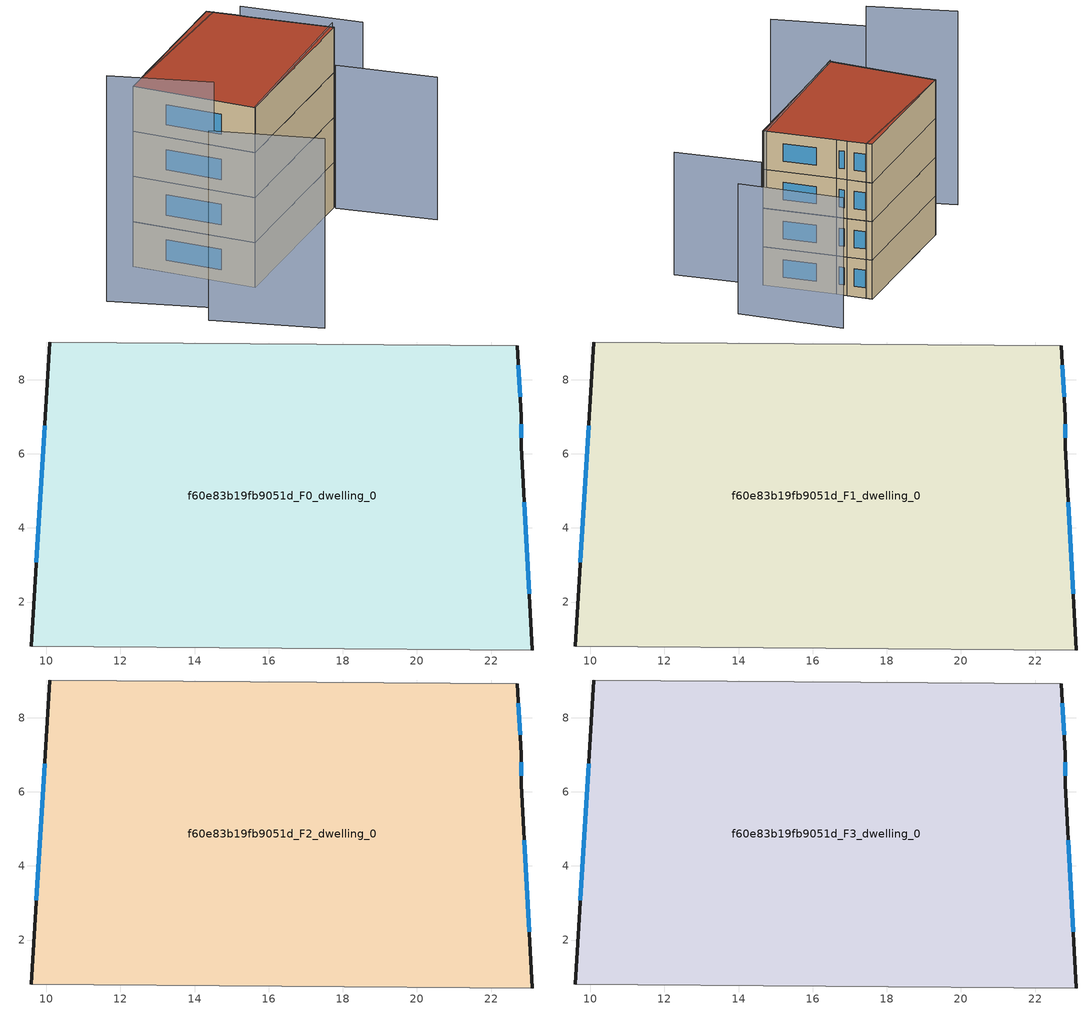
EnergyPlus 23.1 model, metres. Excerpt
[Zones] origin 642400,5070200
f60e83b19fb9051d_F0_dwelling_0
 floor ground (EU_floor_Construction): 23.11,0.71 22.81,6.21 22.81,7.01 22.71,8.91 10.1,9.01 9.6,0.81 z0
 wall outside (EU_wall_Construction): 9.6,0.81 10.1,9.01 / 22.71,8.91 22.81,7.01 22.81,6.21 23.11,0.71 z0:3
 wall adiabatic (EU_wall_Construction): 23.11,0.71 9.6,0.81 / 10.1,9.01 22.71,8.91 z0:3
 window (EU_Window_Construction): 22.89,4.69 23.03,2.22 / 9.74,3.07 9.96,6.76 / 22.74,8.39 22.78,7.53 / 22.81,6.79 22.81,6.43 z0.83:2.17
f60e83b19fb9051d_F1_dwelling_0
 floor to f60e83b19fb9051d_F0_dwelling_0 (EU_floor_Construction): 23.11,0.71 22.81,6.21 22.81,7.01 22.71,8.91 10.1,9.01 9.6,0.81 z3
 wall outside (EU_wall_Construction): 9.6,0.81 10.1,9.01 / 22.71,8.91 22.81,7.01 22.81,6.21 23.11,0.71 z3:6
 wall adiabatic (EU_wall_Construction): 23.11,0.71 9.6,0.81 / 10.1,9.01 22.71,8.91 z3:6
 window (EU_Window_Construction): 22.89,4.69 23.03,2.22 / 9.74,3.07 9.96,6.76 / 22.74,8.39 22.78,7.53 / 22.81,6.79 22.81,6.43 z3.83:5.17
f60e83b19fb9051d_F2_dwelling_0
 floor to f60e83b19fb9051d_F1_dwelling_0 (EU_floor_Construction): 23.11,0.71 22.81,6.21 22.81,7.01 22.71,8.91 10.1,9.01 9.6,0.81 z6
 wall outside (EU_wall_Construction): 9.6,0.81 10.1,9.01 / 22.71,8.91 22.81,7.01 22.81,6.21 23.11,0.71 z6:9
 wall adiabatic (EU_wall_Construction): 23.11,0.71 9.6,0.81 / 10.1,9.01 22.71,8.91 z6:9
 window (EU_Window_Construction): 22.89,4.69 23.03,2.22 / 9.74,3.07 9.96,6.76 / 22.74,8.39 22.78,7.53 / 22.81,6.79 22.81,6.43 z6.83:8.17
f60e83b19fb9051d_F3_dwelling_0
 floor to f60e83b19fb9051d_F2_dwelling_0 (EU_floor_Construction): 23.11,0.71 22.81,6.21 22.81,7.01 22.71,8.91 10.1,9.01 9.6,0.81 z9
 wall outside (EU_wall_Construction): 9.6,0.81 10.1,9.01 / 22.71,8.91 22.81,7.01 22.81,6.21 23.11,0.71 z9:12
 wall adiabatic (EU_wall_Construction): 23.11,0.71 9.6,0.81 / 10.1,9.01 22.71,8.91 z9:12
 window (EU_Window_Construction): 22.89,4.69 23.03,2.22 / 9.74,3.07 9.96,6.76 / 22.74,8.39 22.78,7.53 / 22.81,6.79 22.81,6.43 z9.83:11.17
 roof outside (EU_roof_Construction): 22.71,8.91 22.81,7.01 22.81,6.21 23.11,0.71 9.6,0.81 10.1,9.01 z12
shading: 3.89,1.71 5.22,-5.38 z0:12.6; 9.6,0.81 23.51,0.98 z0:12.1; 4.46,8.6 5.84,2.13 z0:15; 22.74,8.46 10.1,9.02 z0:12; 23.51,-5.9 23.03,0.57 z0:9.5; 28.58,0.89 28.37,8.81 z0:10.1
[Building]
EU S2 Campaign: North Axis=0; Terrain=City; Solar Distribution=FullExterior
[Site:Location]
Lyon-Bron: Latitude=45.75; Longitude=5; Time Zone=1; Elevation=198
[SizingPeriod:WeatherFileDays]
AnnualSizingPeriod: Begin Month=1; Begin Day of Month=1; End Month=12; End Day of Month=31; Day of Week for Start Day=Monday; Use Weather File Daylight Saving Period=No; Use Weather File Rain and Snow Indicators=No
[MATERIAL]
EU_InternalMass_Material: Roughness=MediumRough; Thickness=0.1; Conductivity=1; Density=1800; Specific Heat=900; Thermal Absorptance=0.9; Solar Absorptance=0.7; Visible Absorptance=0.7
[MATERIAL:NOMASS] Roughness=MediumRough; Thermal Absorptance=0.9; Solar Absorptance=0.7; Visible Absorptance=0.7
Name | Thermal Resistance
EU_wall_NoMass | 0.87146
EU_roof_NoMass | 0.842276
EU_floor_NoMass | 0.496999
[WINDOWMATERIAL:SIMPLEGLAZINGSYSTEM]
EU_Window_SimpleGlazing: UFactor=2.2525; Solar Heat Gain Coefficient=0.76; Visible Transmittance=0.76
[CONSTRUCTION]
EU_wall_Construction: EU_wall_NoMass
EU_roof_Construction: EU_roof_NoMass
EU_floor_Construction: EU_floor_NoMass
EU_InternalMass_Construction: EU_InternalMass_Material
EU_Window_Construction: EU_Window_SimpleGlazing
[ZONE] Type=1; Multiplier=1; Ceiling Height=autocalculate; Floor Area=autocalculate; Part of Total Floor Area=Yes
Name | Volume
f60e83b19fb9051d_F0_dwelling_0 | 321.24
f60e83b19fb9051d_F1_dwelling_0; f60e83b19fb9051d_F2_dwelling_0; f60e83b19fb9051d_F3_dwelling_0 | 321.241
[INTERNALMASS] Construction=EU_InternalMass_Construction; Surface Area=107.08
Name | Zone or ZoneList
f60e83b19fb9051d_F0_dwelling_0_EU_InternalMass | f60e83b19fb9051d_F0_dwelling_0
f60e83b19fb9051d_F1_dwelling_0_EU_InternalMass | f60e83b19fb9051d_F1_dwelling_0
f60e83b19fb9051d_F2_dwelling_0_EU_InternalMass | f60e83b19fb9051d_F2_dwelling_0
f60e83b19fb9051d_F3_dwelling_0_EU_InternalMass | f60e83b19fb9051d_F3_dwelling_0
[OTHEREQUIPMENT] Fuel Type=Electricity; Design Level Calculation Method=Watts/Area; Power per Zone Floor Area=1; Fraction Latent=0; Fraction Radiant=0; Fraction Lost=0; Carbon Dioxide Generation Rate=0; EndUse Subcategory=EU_Step8_InternalGains
Name | Zone or ZoneList or Space or SpaceList | Schedule
EU_Step8_InternalGain_f60e83b19fb9051d_F0_dwelling_0_f000 | f60e83b19fb9051d_F0_dwelling_0 | EU_Step8_GainSchedule_f60e83b19fb9051d_F0_dwelling_0_f000
EU_Step8_InternalGain_f60e83b19fb9051d_F1_dwelling_0_f000 | f60e83b19fb9051d_F1_dwelling_0 | EU_Step8_GainSchedule_f60e83b19fb9051d_F1_dwelling_0_f000
EU_Step8_InternalGain_f60e83b19fb9051d_F2_dwelling_0_f000 | f60e83b19fb9051d_F2_dwelling_0 | EU_Step8_GainSchedule_f60e83b19fb9051d_F2_dwelling_0_f000
EU_Step8_InternalGain_f60e83b19fb9051d_F3_dwelling_0_f000 | f60e83b19fb9051d_F3_dwelling_0 | EU_Step8_GainSchedule_f60e83b19fb9051d_F3_dwelling_0_f000
[ZONEVENTILATION:DESIGNFLOWRATE] Schedule=EU_AlwaysOn; Design Flow Rate Calculation Method=AirChanges/Hour; Air Changes per Hour=0.425; Ventilation Type=Natural; Fan Pressure Rise=0; Fan Total Efficiency=1; Constant Term Coefficient=1; Temperature Term Coefficient=0; Velocity Term Coefficient=0; Velocity Squared Term Coefficient=0; Minimum Indoor Temperature=-100; Maximum Indoor Temperature=100; Delta Temperature=-100; Minimum Outdoor Temperature=-100; Maximum Outdoor Temperature=100; Maximum Wind Speed=40
Name | Zone or ZoneList or Space or SpaceList
EU_ConstantAir_f60e83b19fb9051d_F0_dwelling_0 | f60e83b19fb9051d_F0_dwelling_0
EU_ConstantAir_f60e83b19fb9051d_F1_dwelling_0 | f60e83b19fb9051d_F1_dwelling_0
EU_ConstantAir_f60e83b19fb9051d_F2_dwelling_0 | f60e83b19fb9051d_F2_dwelling_0
EU_ConstantAir_f60e83b19fb9051d_F3_dwelling_0 | f60e83b19fb9051d_F3_dwelling_0
[HVACTEMPLATE:THERMOSTAT] Constant Heating Setpoint=20; Constant Cooling Setpoint=50
EU_HeatOnly_f60e83b19fb9051d_F0_dwelling_0; EU_HeatOnly_f60e83b19fb9051d_F1_dwelling_0; EU_HeatOnly_f60e83b19fb9051d_F2_dwelling_0; EU_HeatOnly_f60e83b19fb9051d_F3_dwelling_0
[HVACTEMPLATE:ZONE:IDEALLOADSAIRSYSTEM] System Availability Schedule=EU_AlwaysOn; Maximum Heating Supply Air Temperature=50; Minimum Cooling Supply Air Temperature=13; Maximum Heating Supply Air Humidity Ratio=0.0156; Minimum Cooling Supply Air Humidity Ratio=0.0077; Heating Limit=NoLimit; Cooling Limit=NoLimit; Heating Availability Schedule=EU_AlwaysOn; Cooling Availability Schedule=EU_CoolingOff; Dehumidification Control Type=ConstantSensibleHeatRatio; Cooling Sensible Heat Ratio=0.7; Dehumidification Setpoint=60; Humidification Control Type=None; Humidification Setpoint=30; Outdoor Air Method=None; Outdoor Air Flow Rate per Person=0.00944; Outdoor Air Flow Rate per Zone Floor Area=0; Outdoor Air Flow Rate per Zone=0; Demand Controlled Ventilation Type=None; Outdoor Air Economizer Type=NoEconomizer; Heat Recovery Type=None; Sensible Heat Recovery Effectiveness=0.7; Latent Heat Recovery Effectiveness=0.65
Name | Template Thermostat
f60e83b19fb9051d_F0_dwelling_0 | EU_HeatOnly_f60e83b19fb9051d_F0_dwelling_0
f60e83b19fb9051d_F1_dwelling_0 | EU_HeatOnly_f60e83b19fb9051d_F1_dwelling_0
f60e83b19fb9051d_F2_dwelling_0 | EU_HeatOnly_f60e83b19fb9051d_F2_dwelling_0
f60e83b19fb9051d_F3_dwelling_0 | EU_HeatOnly_f60e83b19fb9051d_F3_dwelling_0
[SIZING:ZONE] Zone Cooling Design Supply Air Temperature Input Method=SupplyAirTemperature; Zone Cooling Design Supply Air Temperature=13; Zone Heating Design Supply Air Temperature Input Method=SupplyAirTemperature; Zone Heating Design Supply Air Temperature=50; Zone Cooling Design Supply Air Humidity Ratio=0.008; Zone Heating Design Supply Air Humidity Ratio=0.008; Cooling Design Air Flow Method=DesignDay; Cooling Design Air Flow Rate=0; Cooling Minimum Air Flow per Zone Floor Area=0.000762; Cooling Minimum Air Flow=0; Cooling Minimum Air Flow Fraction=0.2; Heating Design Air Flow Method=DesignDay; Heating Design Air Flow Rate=0; Heating Maximum Air Flow per Zone Floor Area=0.002032; Heating Maximum Air Flow=0.141576; Heating Maximum Air Flow Fraction=0.3; Account for Dedicated Outdoor Air System=No; Dedicated Outdoor Air System Control Strategy=NeutralSupplyAir; Dedicated Outdoor Air Low Setpoint Temperature for Design=autosize; Dedicated Outdoor Air High Setpoint Temperature for Design=autosize; Zone Load Sizing Method=Sensible Load Only No Latent Load; Zone Latent Cooling Design Supply Air Humidity Ratio Input Method=HumidityRatioDifference; Zone Cooling Design Supply Air Humidity Ratio Difference=0.005; Zone Latent Heating Design Supply Air Humidity Ratio Input Method=HumidityRatioDifference; Zone Humidification Design Supply Air Humidity Ratio Difference=0.005
f60e83b19fb9051d_F0_dwelling_0; f60e83b19fb9051d_F1_dwelling_0; f60e83b19fb9051d_F2_dwelling_0; f60e83b19fb9051d_F3_dwelling_0
[SCHEDULE:CONSTANT]
Name | Hourly Value
EU_AlwaysOn | 1
EU_CoolingOff | 0
[SCHEDULE:FILE] Column Number=1; Rows to Skip at Top=0; Number of Hours of Data=8760; Column Separator=Comma; Interpolate to Timestep=No; Minutes per Item=60; Adjust Schedule for Daylight Savings=Yes
Name | File
EU_Step8_GainSchedule_f60e83b19fb9051d_F0_dwelling_0_f000 | ../../schedules/f60e83b19fb9051d/f60e83b19fb9051d_F0_dwelling_0_f000_gain.csv
EU_Step8_GainSchedule_f60e83b19fb9051d_F1_dwelling_0_f000 | ../../schedules/f60e83b19fb9051d/f60e83b19fb9051d_F1_dwelling_0_f000_gain.csv
EU_Step8_GainSchedule_f60e83b19fb9051d_F2_dwelling_0_f000 | ../../schedules/f60e83b19fb9051d/f60e83b19fb9051d_F2_dwelling_0_f000_gain.csv
EU_Step8_GainSchedule_f60e83b19fb9051d_F3_dwelling_0_f000 | ../../schedules/f60e83b19fb9051d/f60e83b19fb9051d_F3_dwelling_0_f000_gain.csv
